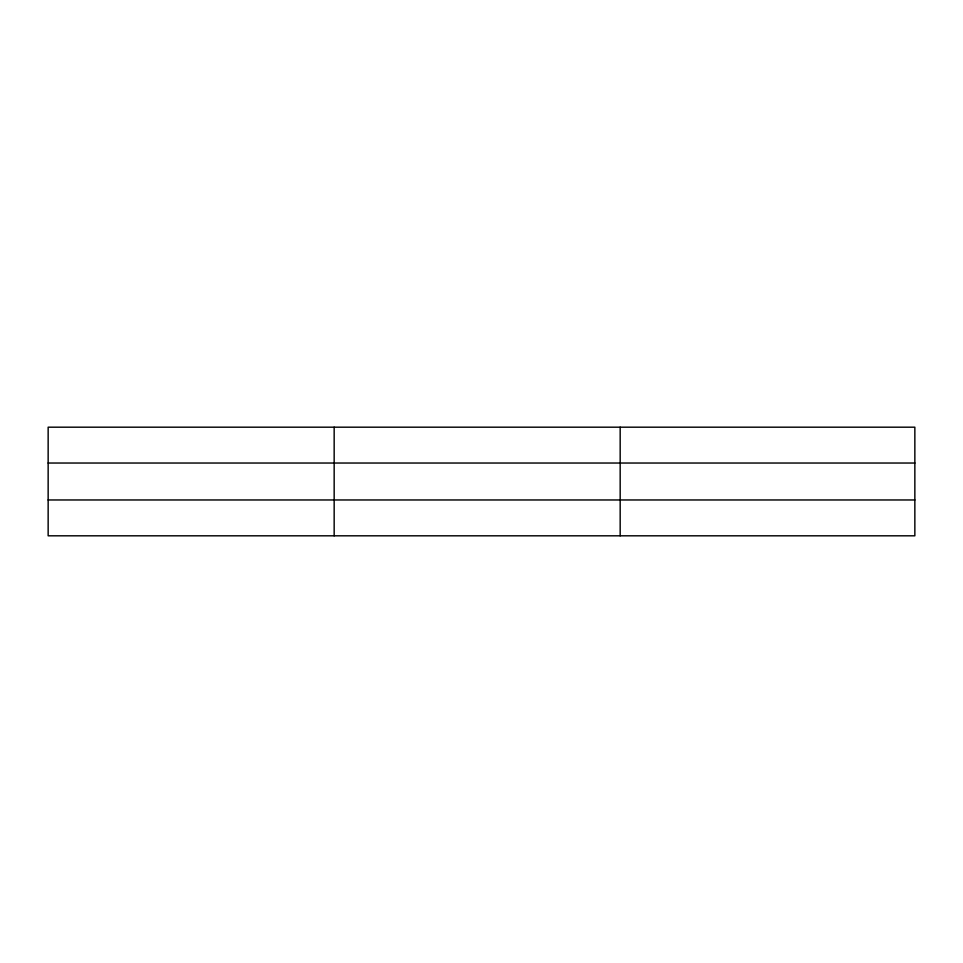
<?xml version="1.0" encoding="UTF-8"?>
<svg xmlns="http://www.w3.org/2000/svg" width="963" height="963" viewBox="0 0 963 963"><rect width="100%" height="100%" fill="white"/><g stroke="black" fill="none" stroke-linecap="round" stroke-linejoin="round"><path stroke-width="1.44" d="M334.161 535.813L334.161 427.187M620.172 535.813L620.172 427.187M914.85 463.034L914.85 427.187L48.15 427.187L48.15 535.813L914.85 535.813L914.85 463.034L48.15 463.034M48.15 499.966L914.85 499.966"/></g></svg>
